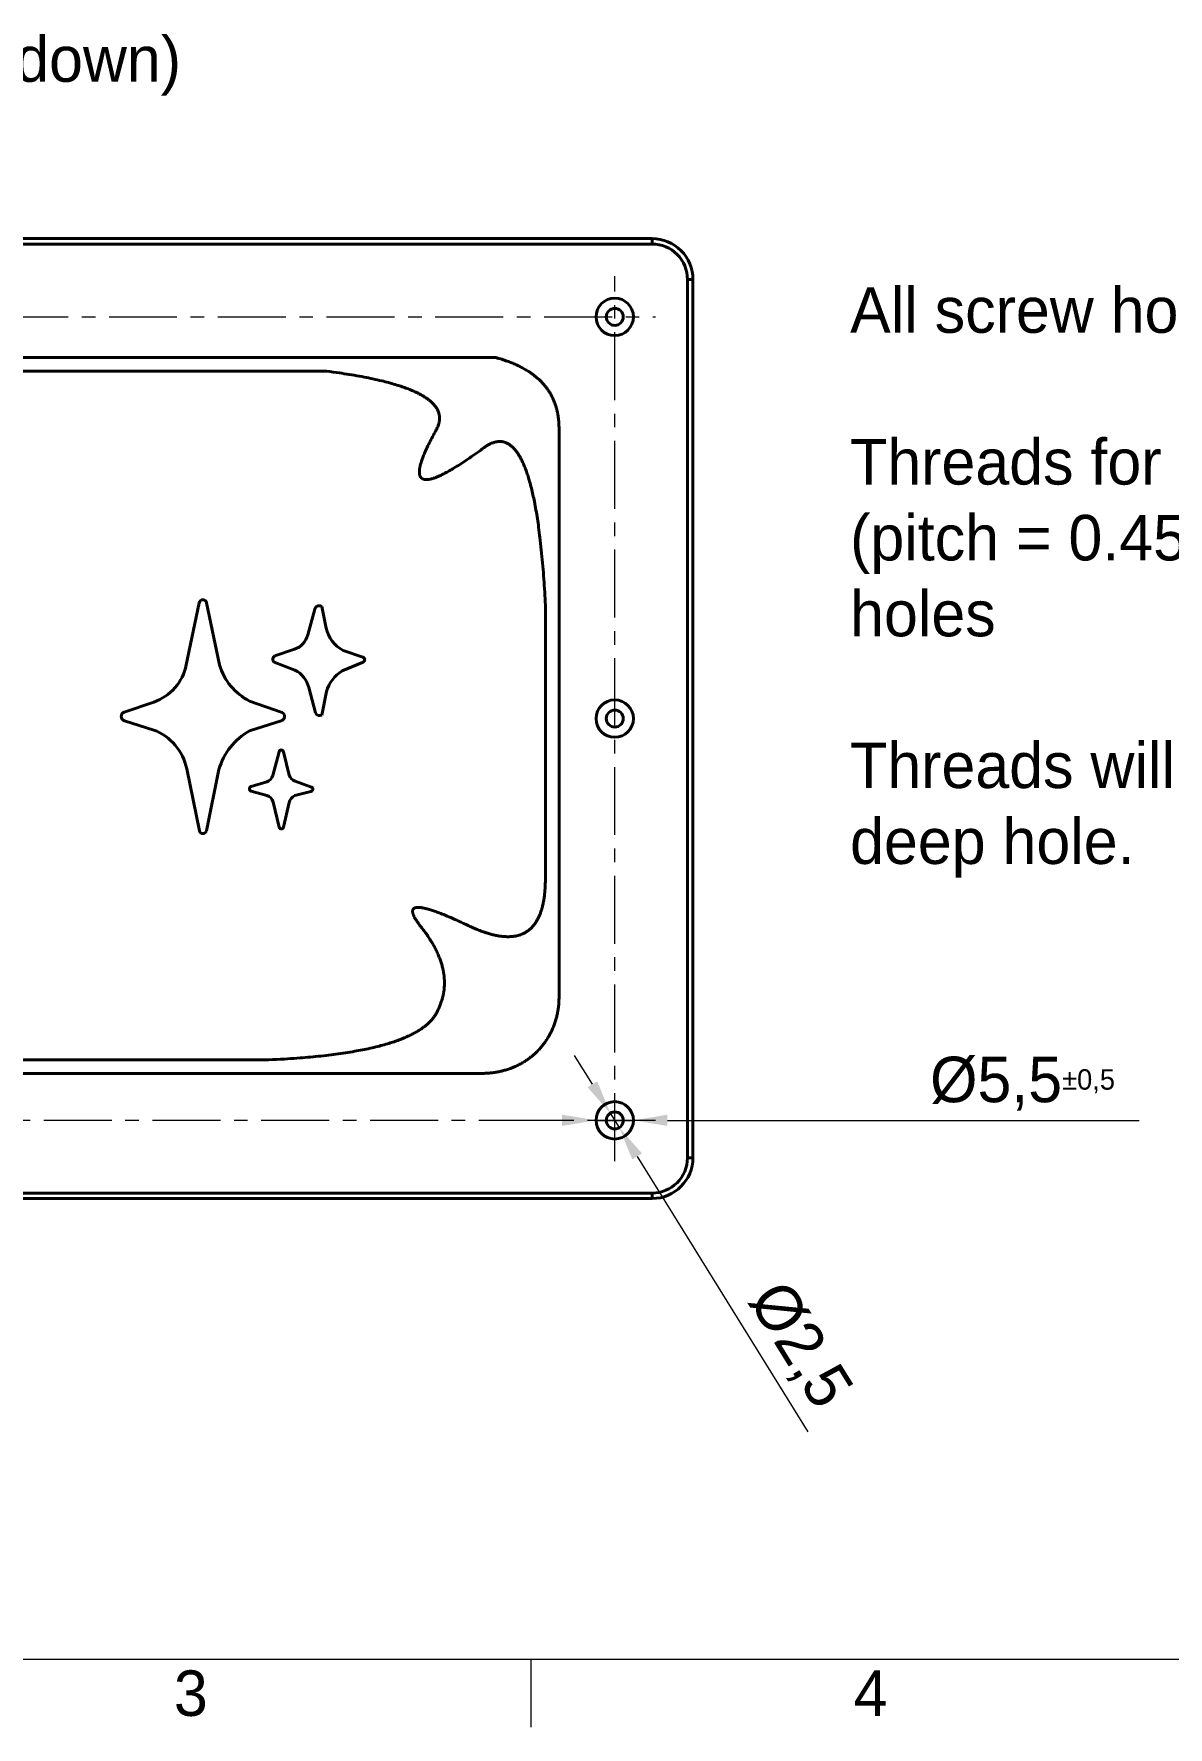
# Model space of a CAD drawing. Header units: millimetres. Extents: x 15 to 415, y 5 to 292.
# Drawn here: x 128.5 to 211.9, y 5 to 129.6 of the extents above; entities that cross this region are included whole.
import ezdxf

# ---------------------------------------------------------------- set-up
doc = ezdxf.new("R2010")
doc.units = ezdxf.units.MM
doc.linetypes.add('CenterLine', pattern=[8, 5, -1, 1, -1])
for name, color, linetype in [('Annotations', 7, 'Continuous'), ('Border', 7, 'Continuous'), ('Geometries', 7, 'Continuous')]:
    doc.layers.add(name, color=color, linetype=linetype)
doc.styles.add('Shapr0', font='txt', dxfattribs={"height": 3.3495})
doc.styles.add('Shapr1', font='txt', dxfattribs={"height": 3.3495})
doc.dimstyles.new('ISO-25', dxfattribs={"dimtxt": 2.5, "dimasz": 2.5, "dimexe": 1.25, "dimexo": 0.625, "dimtad": 1, "dimtxsty": 'Standard', "dimcen": 2.5, "dimadec": 0, "dimazin": 0, "dimtfac": 1, "dimtmove": 0, "dimatfit": 3, "dimfxl": 1, "dimarcsym": 0})

# ---------------------------------------------------------------- blocks, each defined once
blk = doc.blocks.new('*D2')
at = {"layer": 'Annotations', "color": 0, "linetype": 'Continuous', "lineweight": 15}
for p, q in [((167.3, 49.65), (164.8, 49.65)), ((169.8, 49.65), (172.55, 49.65)), ((175.05, 49.65), (209.74, 49.65))]:
    blk.add_line(p, q, dxfattribs=at)
at = {"layer": 'Annotations', "color": 0}
for points in [[(167.3, 49.24), (167.3, 50.07), (169.8, 49.65)], [(175.05, 50.07), (175.05, 49.24), (172.55, 49.65)]]:
    blk.add_solid(points, dxfattribs=at)
at = {"layer": 'Defpoints', "color": 0}
for p in [(169.8, 49.65), (172.55, 49.65)]:
    blk.add_point(p, dxfattribs=at)
at = {"layer": 'Annotations', "color": 0, "lineweight": 15, "insert": (201.17, 52.35), "char_height": 3.3495, "attachment_point": 5, "style": 'Shapr1'}
blk.add_mtext('\\A1;%%c5,5{\\H1.500000;%%p0,5}', dxfattribs=at)
blk = doc.blocks.new('*D3')
at = {"layer": 'Annotations', "color": 0, "linetype": 'Continuous', "lineweight": 15}
for p, q in [((169.53, 52.31), (168.22, 54.43)), ((170.85, 50.18), (171.51, 49.12)), ((172.83, 47), (185.39, 26.74))]:
    blk.add_line(p, q, dxfattribs=at)
at = {"layer": 'Annotations', "color": 0}
for points in [[(169.18, 52.09), (169.89, 52.53), (170.85, 50.18)], [(173.18, 47.22), (172.47, 46.78), (171.51, 49.12)]]:
    blk.add_solid(points, dxfattribs=at)
at = {"layer": 'Defpoints', "color": 0}
for p in [(170.85, 50.18), (171.51, 49.12)]:
    blk.add_point(p, dxfattribs=at)
at = {"layer": 'Annotations', "color": 0, "lineweight": 15, "insert": (184.66, 33.02), "char_height": 3.349, "attachment_point": 5, "rotation": 301.7946, "style": 'Shapr1'}
blk.add_mtext('\\A1;%%c2,5', dxfattribs=at)

msp = doc.modelspace()

# ---------------------------------------------------------------- linework, layer by layer
at = {"layer": 'Annotations', "linetype": 'CenterLine', "lineweight": 15}
for p, q in [((171.1792, 46.6521), (171.1792, 111.7796)), ((29.9817, 108.7796), (174.1792, 108.7796)), ((174.1792, 49.6521), (29.9817, 49.6521))]:
    msp.add_line(p, q, dxfattribs=at)
at = {"layer": 'Border', "linetype": 'Continuous', "lineweight": 15}
for p, q in [((20, 10), (410, 10)), ((165, 10), (165, 5))]:
    msp.add_line(p, q, dxfattribs=at)
at = {"layer": 'Geometries', "linetype": 'Continuous', "lineweight": 40}
for p, q in [((30.2311, 114.5376), (173.9286, 114.5377)), ((173.9286, 114.1377), (30.2311, 114.1376)), ((173.9286, 114.5377), (173.9286, 114.1377)), ((176.5286, 46.9012), (176.5286, 111.5377)), ((176.9286, 111.5377), (176.5286, 111.5377)), ((176.9286, 111.5377), (176.9286, 46.9012)), ((43.8335, 105.7789), (162.4538, 105.7789)), ((60.4683, 104.7789), (150.0047, 104.7789)), ((167.0785, 100.5739), (167.0785, 58.6782)), ((139.6621, 83.1719), (140.6196, 87.7354)), ((141.1601, 87.7433), (142.1022, 83.1643)), ((148.5954, 85.3781), (149.1179, 87.2795)), ((149.628, 87.4737), (149.962, 85.8823)), ((166.0785, 87.5636), (166.0785, 67.4924)), ((146.184, 83.8292), (147.6176, 84.3152)), ((152.659, 83.7381), (151.2134, 84.2301)), ((147.6601, 82.7847), (146.1174, 83.3738)), ((152.6652, 83.3797), (151.1344, 82.7238)), ((149.1604, 79.6322), (148.6743, 81.503)), ((149.6282, 79.4743), (149.9866, 81.1993)), ((135.0941, 79.6953), (137.2715, 80.4366)), ((146.7197, 79.6666), (144.3105, 80.5003)), ((137.2715, 78.375), (135.1175, 79.0623)), ((146.7197, 79.0875), (144.3181, 78.3074)), ((146.0231, 75.0277), (146.4865, 76.7806)), ((146.8108, 76.7806), (147.2354, 75.0508)), ((140.6258, 70.9662), (139.6992, 75.5218)), ((141.1432, 70.9662), (142.0698, 75.4757)), ((145.583, 73.5682), (144.4325, 73.8849)), ((144.4401, 74.2091), (145.583, 74.5722)), ((148.8183, 73.8615), (147.6524, 73.5528)), ((147.6679, 74.6028), (148.8108, 74.1937)), ((146.4865, 71.2285), (146.0464, 73.0587)), ((147.2278, 73.0353), (146.8186, 71.2285)), ((145.7228, 54.106), (54.8514, 54.106)), ((161.3342, 53.106), (42.6027, 53.106)), ((176.5286, 46.9012), (176.9286, 46.9012)), ((30.2311, 44.3011), (173.9286, 44.3012)), ((173.9286, 43.9012), (30.2311, 43.9011)), ((173.9286, 44.3012), (173.9286, 43.9012))]:
    msp.add_line(p, q, dxfattribs=at)
at = {"layer": 'Geometries', "linetype": 'Continuous', "lineweight": 40, "flags": 128}
for points in [[(166.0785, 87.5636), (166.0662, 87.8029), (166.0532, 88.0422), (166.0398, 88.2815), (166.0257, 88.5207), (166.011, 88.7599), (165.9957, 88.9991), (165.9797, 89.2382), (165.9631, 89.4773), (165.9457, 89.7163), (165.9276, 89.9553), (165.9088, 90.1942), (165.8892, 90.4331), (165.8688, 90.6719), (165.8475, 90.9107), (165.8254, 91.1493), (165.8024, 91.3879), (165.7784, 91.6264), (165.7534, 91.8647), (165.7274, 92.103), (165.7003, 92.3411), (165.6778, 92.5316), (165.6546, 92.722), (165.6306, 92.9123), (165.6057, 93.1024), (165.58, 93.2925), (165.558, 93.4507), (165.5352, 93.6089), (165.5119, 93.767), (165.4878, 93.9249), (165.463, 94.0828), (165.4375, 94.2405), (165.4112, 94.3981), (165.3841, 94.5555), (165.3562, 94.7131), (165.3273, 94.8705), (165.2976, 95.0277), (165.2668, 95.1847), (165.2418, 95.3089), (165.2161, 95.4329), (165.1897, 95.5569), (165.1626, 95.6806), (165.1347, 95.8042), (165.1061, 95.9276), (165.0767, 96.0509), (165.0464, 96.1739), (165.0152, 96.297), (164.983, 96.4199), (164.9498, 96.5425), (164.9156, 96.6648), (164.8893, 96.7565), (164.8622, 96.848), (164.8345, 96.9393), (164.8062, 97.0304), (164.777, 97.1213), (164.7472, 97.2119), (164.7165, 97.3022), (164.6851, 97.3923), (164.6527, 97.4821), (164.6195, 97.5715), (164.5853, 97.6606), (164.5501, 97.7493), (164.5208, 97.8209), (164.4908, 97.8922), (164.46, 97.9631), (164.4285, 98.0337), (164.3961, 98.104), (164.3684, 98.1622), (164.3402, 98.2201), (164.3112, 98.2778), (164.2816, 98.335), (164.2513, 98.392), (164.2203, 98.4485), (164.1884, 98.5046), (164.1558, 98.5602), (164.1291, 98.6043), (164.1019, 98.6482), (164.074, 98.6916), (164.0456, 98.7347), (164.0166, 98.7773), (163.9859, 98.8209), (163.9546, 98.864), (163.9225, 98.9065), (163.8896, 98.9485), (163.856, 98.9898), (163.8268, 99.0245), (163.7969, 99.0586), (163.7664, 99.0921), (163.7353, 99.1251), (163.7036, 99.1575), (163.6711, 99.1892), (163.638, 99.2202), (163.6042, 99.2504), (163.5758, 99.2746), (163.547, 99.2983), (163.5177, 99.3213), (163.4878, 99.3438), (163.4575, 99.3655), (163.4271, 99.3863), (163.3962, 99.4063), (163.3647, 99.4257), (163.3329, 99.4442), (163.3005, 99.4618), (163.2677, 99.4787), (163.2344, 99.4946), (163.2007, 99.5096), (163.1722, 99.5214), (163.1434, 99.5325), (163.1144, 99.5429), (163.0851, 99.5526), (163.0556, 99.5615), (163.02, 99.5713), (162.9841, 99.5799), (162.948, 99.5874), (162.9116, 99.5938), (162.8751, 99.5991), (162.8385, 99.6033), (162.8017, 99.6064), (162.7648, 99.6083), (162.7335, 99.6091), (162.7021, 99.6091), (162.6708, 99.6083), (162.6394, 99.6068), (162.6082, 99.6045), (162.5798, 99.6018), (162.5515, 99.5985), (162.5233, 99.5946), (162.4951, 99.5901), (162.4669, 99.5851), (162.4389, 99.5795), (162.4055, 99.5721), (162.3722, 99.564), (162.3391, 99.5551), (162.3063, 99.5456), (162.2736, 99.5354), (162.2309, 99.521), (162.1886, 99.5056), (162.1467, 99.4892), (162.1052, 99.4718), (162.0652, 99.4541), (162.0256, 99.4355), (161.9864, 99.4162), (161.9475, 99.3962), (161.909, 99.3754), (161.8709, 99.354), (161.8331, 99.332), (161.7956, 99.3094), (161.7578, 99.2857), (161.7203, 99.2615), (161.6832, 99.2368), (161.6464, 99.2115), (161.6108, 99.1863), (161.5754, 99.1607), (161.5401, 99.1348), (161.4342, 99.0575), (161.3282, 98.9804), (161.2219, 98.9036), (161.0799, 98.8018), (160.9374, 98.7005), (160.7945, 98.5998), (160.6416, 98.4932), (160.4881, 98.3875), (160.334, 98.2826), (160.2252, 98.2094), (160.1161, 98.1367), (160.0067, 98.0646), (159.8968, 97.993), (159.7866, 97.9221), (159.676, 97.8518), (159.5649, 97.7822), (159.4533, 97.7134), (159.3637, 97.6589), (159.2737, 97.605), (159.1834, 97.5516), (159.0926, 97.499), (159.0015, 97.447), (158.9247, 97.404), (158.8475, 97.3615), (158.7701, 97.3196), (158.6922, 97.2785), (158.614, 97.238), (158.5354, 97.1983), (158.4766, 97.1693), (158.4175, 97.1408), (158.3582, 97.1129), (158.2986, 97.0856), (158.2388, 97.0588), (158.1786, 97.0328), (158.1181, 97.0075), (158.0572, 96.9831), (158.0083, 96.9641), (157.9591, 96.9458), (157.9097, 96.9282), (157.86, 96.9113), (157.8101, 96.8952), (157.767, 96.8821), (157.7237, 96.8697), (157.6802, 96.8581), (157.6363, 96.8473), (157.5922, 96.8374), (157.5479, 96.8286), (157.5172, 96.8232), (157.4863, 96.8184), (157.4554, 96.8142), (157.4243, 96.8108), (157.3929, 96.8081), (157.3614, 96.8062), (157.3299, 96.8053), (157.2984, 96.8054), (157.2738, 96.8063), (157.2493, 96.8079), (157.2248, 96.8103), (157.2005, 96.8135), (157.1758, 96.8178), (157.1513, 96.823), (157.135, 96.8271), (157.1189, 96.8318), (157.1029, 96.8369), (157.0871, 96.8427), (157.0714, 96.849), (157.0561, 96.8558), (157.041, 96.8633), (157.0258, 96.8716), (157.0111, 96.8805), (156.9967, 96.8901), (156.9827, 96.9002), (156.9696, 96.9108), (156.9569, 96.9219), (156.9448, 96.9336), (156.9332, 96.9458), (156.9218, 96.959), (156.911, 96.9726), (156.9008, 96.9868), (156.8912, 97.0013), (156.8809, 97.0186), (156.8713, 97.0364), (156.8625, 97.0548), (156.8545, 97.0735), (156.8471, 97.093), (156.8404, 97.1127), (156.8345, 97.1327), (156.8292, 97.1528), (156.8241, 97.1754), (156.8197, 97.198), (156.8161, 97.2208), (156.8131, 97.2439), (156.8107, 97.2671), (156.8089, 97.2903), (156.8074, 97.3187), (156.8067, 97.3472), (156.8066, 97.3757), (156.8072, 97.4041), (156.8084, 97.4326), (156.8108, 97.4687), (156.8139, 97.5049), (156.8178, 97.5409), (156.8225, 97.577), (156.8277, 97.613), (156.8336, 97.6489), (156.8413, 97.6917), (156.8498, 97.7344), (156.8589, 97.7769), (156.8686, 97.8193), (156.8789, 97.8616), (156.8925, 97.9142), (156.9069, 97.9666), (156.922, 98.0189), (156.9377, 98.0709), (156.9552, 98.1266), (156.9733, 98.1821), (156.9921, 98.2373), (157.0113, 98.2924), (157.038, 98.3662), (157.0656, 98.4398), (157.0939, 98.513), (157.123, 98.586), (157.1527, 98.6587), (157.1907, 98.7491), (157.2295, 98.8393), (157.2692, 98.929), (157.3096, 99.0185), (157.3506, 99.1076), (157.3923, 99.1964), (157.4346, 99.2849), (157.4775, 99.3732), (157.5363, 99.4922), (157.596, 99.6109), (157.6565, 99.7291), (157.7169, 99.8451), (157.7779, 99.9608), (157.8396, 100.0762), (157.9018, 100.1913), (157.9647, 100.306), (158.028, 100.4205), (158.0477, 100.4563), (158.0668, 100.4924), (158.0854, 100.5288), (158.1034, 100.5654), (158.1208, 100.6026), (158.1376, 100.64), (158.1536, 100.6778), (158.169, 100.7158), (158.1825, 100.7512), (158.1953, 100.7868), (158.2075, 100.8226), (158.2189, 100.8587), (158.2296, 100.8951), (158.2396, 100.9316), (158.2487, 100.9684), (158.257, 101.0053), (158.2645, 101.0425), (158.2711, 101.0798), (158.2768, 101.1172), (158.2815, 101.1548), (158.2849, 101.1874), (158.2875, 101.22), (158.2893, 101.2527), (158.2905, 101.2855), (158.2908, 101.3182), (158.2903, 101.356), (158.2887, 101.3938), (158.286, 101.4316), (158.2823, 101.4692), (158.2776, 101.5068), (158.2717, 101.5442), (158.2649, 101.5814), (158.2569, 101.6184), (158.2475, 101.657), (158.2369, 101.6954), (158.2251, 101.7335), (158.2123, 101.7712), (158.1992, 101.8067), (158.1851, 101.8418), (158.1701, 101.8766), (158.1542, 101.9109), (158.1375, 101.9448), (158.12, 101.9783), (158.1016, 102.0114), (158.0825, 102.044), (158.0619, 102.0775), (158.0405, 102.1105), (158.0183, 102.143), (157.9955, 102.175), (157.9723, 102.2061), (157.9486, 102.2368), (157.9242, 102.2669), (157.8993, 102.2967), (157.8738, 102.3259), (157.8413, 102.3618), (157.808, 102.3971), (157.7741, 102.4316), (157.7395, 102.4655), (157.7042, 102.4988), (157.6684, 102.5314), (157.6321, 102.5634), (157.5952, 102.5948), (157.5552, 102.6277), (157.5147, 102.66), (157.4737, 102.6917), (157.4322, 102.7227), (157.3805, 102.7603), (157.3281, 102.7969), (157.2752, 102.8327), (157.2217, 102.8677), (157.1678, 102.902), (157.1134, 102.9355), (157.0585, 102.9683), (157.0033, 103.0004), (156.9477, 103.0318), (156.8917, 103.0627), (156.8354, 103.0928), (156.7788, 103.1225), (156.7203, 103.1523), (156.6614, 103.1816), (156.6023, 103.2103), (156.5429, 103.2385), (156.4682, 103.2731), (156.3931, 103.3069), (156.3177, 103.3399), (156.2419, 103.3722), (156.1659, 103.4038), (156.0896, 103.4347), (155.9978, 103.471), (155.9056, 103.5063), (155.813, 103.5409), (155.7202, 103.5746), (155.6271, 103.6075), (155.5338, 103.6398), (155.4402, 103.6713), (155.3464, 103.7021), (155.2523, 103.7322), (155.1581, 103.7617), (155.0374, 103.7986), (154.9165, 103.8344), (154.7953, 103.8694), (154.6738, 103.9035), (154.5468, 103.9382), (154.4196, 103.972), (154.2921, 104.005), (154.1645, 104.0372), (154.0366, 104.0687), (153.8766, 104.107), (153.7163, 104.1441), (153.5557, 104.1803), (153.395, 104.2154), (153.2335, 104.2497), (153.0718, 104.2831), (152.9099, 104.3156), (152.7479, 104.3473), (152.5661, 104.3818), (152.3841, 104.4154), (152.202, 104.448), (152.0197, 104.4797), (151.8372, 104.5106), (151.6547, 104.5407), (151.472, 104.5699), (151.2891, 104.5984), (151.1062, 104.6262), (150.9231, 104.6532), (150.6937, 104.6862), (150.4642, 104.7181), (150.2345, 104.749), (150.0047, 104.7789)], [(167.0785, 100.5739), (167.078, 100.6573), (167.0764, 100.7406), (167.0737, 100.824), (167.07, 100.9072), (167.0661, 100.9738), (167.0616, 101.0404), (167.0563, 101.1069), (167.0502, 101.1733), (167.0434, 101.2396), (167.0357, 101.3067), (167.0272, 101.3737), (167.0178, 101.4405), (167.0077, 101.5073), (166.9967, 101.5739), (166.985, 101.6393), (166.9725, 101.7046), (166.9591, 101.7697), (166.9449, 101.8347), (166.9298, 101.8995), (166.9139, 101.9641), (166.8971, 102.0284), (166.8794, 102.0925), (166.8608, 102.1563), (166.8413, 102.2199), (166.8209, 102.2833), (166.7996, 102.3463), (166.7774, 102.409), (166.7543, 102.4713), (166.7302, 102.5332), (166.7053, 102.595), (166.6794, 102.6563), (166.6526, 102.7173), (166.6228, 102.7821), (166.592, 102.8465), (166.5602, 102.9104), (166.5272, 102.9738), (166.4932, 103.0368), (166.4582, 103.0992), (166.4259, 103.1546), (166.3928, 103.2096), (166.3589, 103.2642), (166.3241, 103.3183), (166.2885, 103.3719), (166.2521, 103.4249), (166.2151, 103.4773), (166.1773, 103.5292), (166.1387, 103.5806), (166.0993, 103.6314), (166.0592, 103.6817), (166.0184, 103.7314), (165.977, 103.7805), (165.9349, 103.8289), (165.8921, 103.8768), (165.8486, 103.9242), (165.8045, 103.9709), (165.7597, 104.0171), (165.7108, 104.0661), (165.6613, 104.1143), (165.6111, 104.1619), (165.5602, 104.2088), (165.5086, 104.2551), (165.4564, 104.3006), (165.4078, 104.3419), (165.3587, 104.3826), (165.3091, 104.4227), (165.259, 104.4623), (165.2083, 104.5013), (165.1573, 104.5398), (165.1057, 104.5776), (165.0538, 104.6149), (165.0016, 104.6516), (164.949, 104.6876), (164.896, 104.7231), (164.8426, 104.7581), (164.7707, 104.8039), (164.6983, 104.8487), (164.6253, 104.8926), (164.5518, 104.9354), (164.4778, 104.9774), (164.4033, 105.0184), (164.3282, 105.0585), (164.2526, 105.0978), (164.1766, 105.1361), (164.0947, 105.1763), (164.0123, 105.2155), (163.9295, 105.2537), (163.8462, 105.291), (163.7624, 105.3274), (163.6783, 105.3629), (163.5987, 105.3956), (163.5188, 105.4275), (163.4385, 105.4586), (163.358, 105.489), (163.2772, 105.5187), (163.1759, 105.5547), (163.0742, 105.5897), (162.9721, 105.6236), (162.8697, 105.6565), (162.7662, 105.6886), (162.6623, 105.7197), (162.5582, 105.7498), (162.4538, 105.7789)], [(166.0785, 67.4924), (166.0781, 67.3924), (166.077, 67.2924), (166.0751, 67.1923), (166.0723, 67.0924), (166.0687, 66.9924), (166.0642, 66.8923), (166.0588, 66.7922), (166.0525, 66.6922), (166.0451, 66.5923), (166.0367, 66.4924), (166.0289, 66.4094), (166.0203, 66.3264), (166.0109, 66.2436), (166.0007, 66.1608), (165.9896, 66.0782), (165.9777, 65.9957), (165.9648, 65.9133), (165.951, 65.8311), (165.9361, 65.7491), (165.9202, 65.6672), (165.9032, 65.5855), (165.8851, 65.504), (165.8708, 65.4431), (165.8558, 65.3824), (165.8401, 65.3219), (165.8237, 65.2616), (165.8066, 65.2013), (165.7886, 65.1413), (165.7699, 65.0814), (165.7504, 65.0219), (165.7287, 64.9589), (165.7061, 64.8963), (165.6824, 64.834), (165.6578, 64.7721), (165.6372, 64.7227), (165.6159, 64.6735), (165.5939, 64.6247), (165.5711, 64.5763), (165.5476, 64.5282), (165.5251, 64.4839), (165.502, 64.44), (165.4782, 64.3964), (165.4536, 64.3532), (165.4284, 64.3105), (165.4024, 64.2681), (165.3757, 64.2263), (165.3483, 64.1849), (165.3201, 64.144), (165.2912, 64.1036), (165.2615, 64.0638), (165.231, 64.0246), (165.1981, 63.9841), (165.1644, 63.9443), (165.1299, 63.9052), (165.0945, 63.8669), (165.06, 63.8312), (165.0247, 63.7962), (164.9886, 63.7621), (164.9518, 63.7287), (164.9142, 63.6962), (164.8759, 63.6646), (164.8368, 63.6338), (164.7971, 63.604), (164.7566, 63.5751), (164.7155, 63.5472), (164.6738, 63.5202), (164.6314, 63.4943), (164.594, 63.4725), (164.5561, 63.4515), (164.5178, 63.4312), (164.4791, 63.4117), (164.4401, 63.3931), (164.404, 63.3766), (164.3676, 63.3609), (164.3309, 63.3458), (164.2939, 63.3313), (164.2565, 63.3174), (164.219, 63.3043), (164.1738, 63.2894), (164.1282, 63.2754), (164.0824, 63.2623), (164.0363, 63.2501), (163.99, 63.2388), (163.9414, 63.228), (163.8927, 63.2181), (163.8438, 63.2092), (163.7947, 63.2012), (163.7455, 63.194), (163.6983, 63.188), (163.6511, 63.1827), (163.6038, 63.1783), (163.5563, 63.1745), (163.5087, 63.1715), (163.4611, 63.1692), (163.4041, 63.1674), (163.347, 63.1665), (163.2899, 63.1666), (163.2328, 63.1676), (163.1758, 63.1695), (163.1188, 63.1722), (163.0618, 63.1757), (163.0049, 63.1801), (162.9481, 63.1852), (162.8913, 63.1911), (162.8307, 63.1982), (162.7701, 63.2061), (162.7096, 63.2148), (162.6493, 63.2243), (162.589, 63.2344), (162.5132, 63.2483), (162.4376, 63.2632), (162.3622, 63.2791), (162.2869, 63.296), (162.2118, 63.3139), (162.137, 63.3327), (162.0624, 63.3523), (161.9881, 63.3728), (161.914, 63.3941), (161.8401, 63.4162), (161.7665, 63.439), (161.693, 63.4625), (161.6053, 63.4916), (161.5178, 63.5217), (161.4306, 63.5526), (161.3438, 63.5845), (161.2573, 63.6172), (161.1674, 63.6521), (161.0778, 63.6879), (160.9885, 63.7245), (160.8995, 63.7619), (160.8109, 63.7999), (160.7168, 63.8413), (160.6231, 63.8834), (160.5298, 63.9262), (160.4367, 63.9699), (160.3439, 64.0139), (160.251, 64.058), (160.0651, 64.1455), (159.8788, 64.232), (159.692, 64.3176), (159.5516, 64.3812), (159.4109, 64.4441), (159.2699, 64.5063), (159.1285, 64.5678), (158.9869, 64.6285), (158.8449, 64.6883), (158.7025, 64.7472), (158.5954, 64.7907), (158.488, 64.8335), (158.3804, 64.8756), (158.2725, 64.917), (158.1859, 64.9495), (158.0991, 64.9814), (158.0121, 65.0127), (157.9249, 65.0433), (157.8374, 65.0732), (157.7636, 65.0977), (157.6896, 65.1216), (157.6155, 65.1447), (157.5411, 65.1671), (157.4664, 65.1887), (157.3915, 65.2093), (157.3352, 65.2241), (157.2787, 65.2382), (157.222, 65.2517), (157.1652, 65.2643), (157.1194, 65.2738), (157.0735, 65.2827), (157.0275, 65.291), (156.9813, 65.2984), (156.9351, 65.305), (156.8986, 65.3095), (156.8621, 65.3134), (156.8255, 65.3166), (156.7889, 65.3189), (156.7519, 65.3204), (156.7149, 65.3208), (156.6901, 65.3204), (156.6654, 65.3194), (156.6407, 65.3178), (156.6194, 65.3159), (156.5982, 65.3134), (156.5771, 65.3102), (156.5559, 65.3063), (156.5348, 65.3016), (156.514, 65.296), (156.4986, 65.2913), (156.4835, 65.286), (156.4685, 65.28), (156.4539, 65.2734), (156.4391, 65.2659), (156.4248, 65.2576), (156.4108, 65.2484), (156.3974, 65.2383), (156.3878, 65.2301), (156.3786, 65.2214), (156.3699, 65.2122), (156.3615, 65.2022), (156.3537, 65.1918), (156.3465, 65.181), (156.3402, 65.17), (156.3345, 65.1587), (156.3294, 65.1471), (156.3248, 65.135), (156.3208, 65.1226), (156.3175, 65.11), (156.3146, 65.0966), (156.3124, 65.083), (156.3108, 65.0694), (156.3097, 65.0557), (156.3091, 65.0369), (156.3094, 65.0181), (156.3105, 64.9993), (156.3122, 64.982), (156.3145, 64.9646), (156.3173, 64.9474), (156.3224, 64.9215), (156.3285, 64.8959), (156.3355, 64.87), (156.3434, 64.8443), (156.3519, 64.8188), (156.3611, 64.7936), (156.3726, 64.7641), (156.3848, 64.7348), (156.3976, 64.7058), (156.411, 64.677), (156.4249, 64.6484), (156.4393, 64.6201), (156.4615, 64.5781), (156.4845, 64.5365), (156.5082, 64.4953), (156.5326, 64.4546), (156.566, 64.4007), (156.6003, 64.3475), (156.6353, 64.2947), (156.6735, 64.239), (156.7124, 64.1837), (156.7519, 64.1289), (156.7895, 64.078), (156.8275, 64.0273), (156.8659, 63.977), (156.9048, 63.927), (156.9439, 63.8772), (156.983, 63.8274), (157.0412, 63.7524), (157.0988, 63.6769), (157.1558, 63.6009), (157.2122, 63.5245), (157.2679, 63.4475), (157.3229, 63.3702), (157.3773, 63.2923), (157.4309, 63.2139), (157.4839, 63.135), (157.5362, 63.0555), (157.5876, 62.9755), (157.6383, 62.8951), (157.6819, 62.8243), (157.7248, 62.7531), (157.7671, 62.6816), (157.8087, 62.6096), (157.8496, 62.5372), (157.8898, 62.4644), (157.9292, 62.3912), (157.9678, 62.3176), (158.0057, 62.2436), (158.0428, 62.1692), (158.0793, 62.0936), (158.1151, 62.0176), (158.1499, 61.9411), (158.1838, 61.8642), (158.2167, 61.787), (158.2467, 61.7141), (158.2758, 61.641), (158.3041, 61.5674), (158.3314, 61.4934), (158.3578, 61.4191), (158.3832, 61.3444), (158.4075, 61.2695), (158.4309, 61.1943), (158.4532, 61.1187), (158.4745, 61.0428), (158.4947, 60.9665), (158.5138, 60.8899), (158.5273, 60.8324), (158.5402, 60.7747), (158.5525, 60.7169), (158.564, 60.659), (158.5749, 60.6008), (158.5852, 60.5425), (158.5947, 60.4841), (158.6035, 60.4255), (158.6122, 60.3626), (158.62, 60.2996), (158.627, 60.2364), (158.6331, 60.1732), (158.6384, 60.1097), (158.6428, 60.0462), (158.6464, 59.9826), (158.649, 59.919), (158.6507, 59.8575), (158.6516, 59.796), (158.6516, 59.7345), (158.6507, 59.6729), (158.649, 59.6113), (158.6465, 59.5497), (158.6431, 59.4883), (158.6388, 59.427), (158.6336, 59.3657), (158.6276, 59.3044), (158.6207, 59.2431), (158.613, 59.182), (158.6044, 59.1211), (158.5949, 59.0604), (158.5846, 58.9997), (158.5734, 58.9391), (158.5614, 58.8787), (158.5485, 58.8185), (158.5338, 58.7541), (158.5181, 58.6899), (158.5014, 58.626), (158.4838, 58.5622), (158.4652, 58.4987), (158.4458, 58.4354), (158.4229, 58.3652), (158.399, 58.2953), (158.374, 58.2258), (158.3478, 58.1568), (158.3206, 58.0881), (158.2924, 58.0199), (158.2631, 57.9521), (158.2329, 57.8847), (158.2016, 57.8178), (158.1694, 57.7514), (158.1418, 57.6964), (158.1136, 57.6417), (158.0848, 57.5874), (158.0627, 57.5468), (158.0403, 57.5064), (158.0173, 57.4663), (157.9937, 57.4267), (157.9675, 57.3846), (157.9405, 57.3431), (157.9128, 57.302), (157.8843, 57.2615), (157.8549, 57.2213), (157.8248, 57.1816), (157.794, 57.1424), (157.7625, 57.1038), (157.7276, 57.0625), (157.692, 57.0217), (157.6557, 56.9816), (157.6186, 56.942), (157.5809, 56.903), (157.5426, 56.8646), (157.5037, 56.8269), (157.4643, 56.7898), (157.4243, 56.7533), (157.3838, 56.7173), (157.3429, 56.6819), (157.3014, 56.647), (157.2511, 56.606), (157.2002, 56.5657), (157.1486, 56.5261), (157.0966, 56.4873), (157.0439, 56.4492), (156.9866, 56.4089), (156.9287, 56.3694), (156.8703, 56.3306), (156.8114, 56.2927), (156.752, 56.2554), (156.6844, 56.2142), (156.6161, 56.1739), (156.5474, 56.1344), (156.4782, 56.0958), (156.4086, 56.058), (156.3383, 56.0208), (156.2676, 55.9845), (156.1965, 55.9489), (156.125, 55.914), (156.0532, 55.8798), (155.9634, 55.8382), (155.873, 55.7976), (155.7823, 55.758), (155.6911, 55.7194), (155.5994, 55.6817), (155.5073, 55.6448), (155.4149, 55.6088), (155.3221, 55.5736), (155.2292, 55.5394), (155.1361, 55.5058), (155.0426, 55.4731), (154.949, 55.4411), (154.8549, 55.4097), (154.7607, 55.3791), (154.6662, 55.3491), (154.5716, 55.3197), (154.4547, 55.2844), (154.3374, 55.2501), (154.22, 55.2166), (154.1022, 55.1839), (153.9843, 55.1521), (153.8661, 55.1211), (153.7478, 55.0909), (153.6075, 55.0561), (153.4669, 55.0223), (153.3261, 54.9895), (153.1851, 54.9576), (153.0439, 54.9266), (152.9025, 54.8965), (152.7609, 54.8673), (152.6192, 54.8389), (152.4773, 54.8112), (152.3353, 54.7844), (152.1931, 54.7583), (152.0508, 54.7329), (151.8799, 54.7033), (151.7088, 54.6747), (151.5376, 54.647), (151.3662, 54.6203), (151.1947, 54.5944), (151.0211, 54.5691), (150.8474, 54.5446), (150.6736, 54.5209), (150.4997, 54.498), (150.3257, 54.4759), (150.1349, 54.4525), (149.944, 54.4299), (149.753, 54.4082), (149.5619, 54.3873), (149.3707, 54.3672), (149.1795, 54.3478), (148.9882, 54.3291), (148.7968, 54.3111), (148.6052, 54.2939), (148.4134, 54.2773), (148.2217, 54.2613), (148.0299, 54.246), (147.7994, 54.2284), (147.5689, 54.2117), (147.3384, 54.1958), (147.1078, 54.1807), (146.8771, 54.1664), (146.5886, 54.1496), (146.3001, 54.134), (146.0115, 54.1195), (145.7228, 54.106)], [(167.0785, 58.6782), (167.0781, 58.6115), (167.0769, 58.5448), (167.075, 58.4782), (167.0723, 58.4115), (167.0688, 58.3449), (167.0645, 58.2783), (167.0595, 58.2118), (167.0537, 58.1454), (167.0471, 58.079), (167.0398, 58.0127), (167.0316, 57.9456), (167.0225, 57.8786), (167.0127, 57.8117), (167.0021, 57.7449), (166.9908, 57.6782), (166.9765, 57.6007), (166.9612, 57.5234), (166.9448, 57.4463), (166.9274, 57.3693), (166.9089, 57.2925), (166.8893, 57.216), (166.8687, 57.1399), (166.8471, 57.0641), (166.8244, 56.9886), (166.8006, 56.9133), (166.7758, 56.8384), (166.7499, 56.7638), (166.7231, 56.6897), (166.6952, 56.6159), (166.6663, 56.5426), (166.6363, 56.4695), (166.6054, 56.3969), (166.5733, 56.3247), (166.5469, 56.2671), (166.5198, 56.2097), (166.492, 56.1527), (166.4636, 56.096), (166.4345, 56.0395), (166.4048, 55.9833), (166.3744, 55.9275), (166.3434, 55.872), (166.3044, 55.8044), (166.2645, 55.7374), (166.2236, 55.6709), (166.1817, 55.6049), (166.1389, 55.5395), (166.0951, 55.4747), (166.0505, 55.4107), (166.0049, 55.3473), (165.9585, 55.2846), (165.9111, 55.2225), (165.8627, 55.161), (165.8135, 55.1003), (165.7635, 55.0404), (165.7127, 54.9812), (165.6609, 54.9228), (165.6082, 54.865), (165.5547, 54.808), (165.5004, 54.7518), (165.4558, 54.707), (165.4108, 54.6627), (165.3652, 54.619), (165.3191, 54.5758), (165.2724, 54.533), (165.2252, 54.4909), (165.1775, 54.4492), (165.1292, 54.4082), (165.0722, 54.3609), (165.0144, 54.3144), (164.956, 54.2687), (164.8969, 54.2237), (164.8372, 54.1796), (164.7768, 54.1364), (164.7159, 54.094), (164.6545, 54.0525), (164.5925, 54.0119), (164.5298, 53.9721), (164.4665, 53.9331), (164.4028, 53.895), (164.3386, 53.8579), (164.2739, 53.8217), (164.2087, 53.7864), (164.1429, 53.7519), (164.0767, 53.7183), (164.01, 53.6856), (163.9381, 53.6516), (163.8656, 53.6187), (163.7928, 53.5868), (163.7193, 53.5559), (163.6454, 53.5261), (163.571, 53.4973), (163.5014, 53.4714), (163.4315, 53.4465), (163.3612, 53.4224), (163.2905, 53.3993), (163.2196, 53.3771), (163.1483, 53.3557), (163.0769, 53.3354), (163.0052, 53.3159), (162.9333, 53.2973), (162.8611, 53.2796), (162.7887, 53.2628), (162.716, 53.2469), (162.6433, 53.2319), (162.5703, 53.2178), (162.4972, 53.2045), (162.4239, 53.1921), (162.3505, 53.1806), (162.277, 53.1699), (162.1991, 53.1596), (162.121, 53.1501), (162.0429, 53.1417), (161.9646, 53.1341), (161.8863, 53.1275), (161.8079, 53.1217), (161.729, 53.1169), (161.6502, 53.113), (161.5713, 53.1099), (161.4923, 53.1078), (161.4132, 53.1065), (161.3342, 53.106)]]:
    msp.add_lwpolyline(points, dxfattribs=at)
at = {"layer": 'Geometries', "linetype": 'Continuous', "lineweight": 40}
for centre, radius in [((171.1792, 108.7796), 1.375), ((171.1792, 108.7796), 0.625), ((171.1792, 79.2159), 1.375), ((171.1792, 79.2159), 0.625), ((171.1792, 49.6521), 1.375), ((171.1792, 49.6521), 0.625)]:
    msp.add_circle(centre, radius, dxfattribs=at)
for centre, radius, start, end in [((173.9286, 111.5377), 3, 0.000005, 90.000005), ((173.9286, 111.5377), 2.6, 0.000005, 90.000005), ((140.8906, 87.6878), 0.2751, 11.62557, 170.044963), ((149.444, 87.1898), 0.3382, 57.053919, 164.633724), ((147.1343, 85.741), 1.5054, 288.726232, 346.053887), ((152.3365, 86.3807), 2.4262, 191.854087, 242.426346), ((146.2999, 83.5797), 0.2751, 114.913313, 228.455154), ((152.5976, 83.5578), 0.1904, 290.776441, 71.205446), ((136.1025, 83.8705), 3.6275, 288.800497, 348.895902), ((146.422, 84.4981), 4.5211, 197.158266, 242.158266), ((146.7137, 80.9937), 2.0257, 14.562739, 62.14851), ((152.4008, 80.576), 2.4934, 120.523953, 165.523953), ((135.2198, 79.383), 0.3366, 111.920369, 252.304058), ((146.5566, 79.377), 0.3323, 299.394628, 60.605188), ((149.4733, 79.7872), 0.3492, 206.345851, 296.345851), ((135.9007, 74.7493), 3.8762, 11.496818, 69.289396), ((146.6121, 74.1776), 4.7242, 119.051215, 164.051215), ((146.6486, 76.7408), 0.1669, 13.79257, 166.207759), ((145.3955, 75.1937), 0.6492, 286.788714, 345.189815), ((147.9047, 75.2642), 0.7025, 197.685315, 250.30173), ((144.4769, 74.0461), 0.1672, 102.707693, 254.610911), ((145.4121, 72.9473), 0.6441, 9.96281, 74.610911), ((147.9565, 72.8703), 0.7471, 114.012377, 167.240187), ((148.8146, 74.0276), 0.1661, 271.308697, 91.308697), ((146.6526, 71.2685), 0.1708, 193.521253, 346.478747), ((140.8845, 71.0193), 0.2641, 191.611232, 348.388768), ((173.9286, 46.9012), 2.6, 270.000005, 0.000005), ((173.9286, 46.9012), 3, 270.000005, 0.000005)]:
    msp.add_arc(centre, radius, start, end, dxfattribs=at)

# ---------------------------------------------------------------- texts
at = {"layer": 'Annotations', "linetype": 'Continuous', "lineweight": 15, "char_height": 2.512125, "width": 84.66672, "attachment_point": 1}
for s, insert in [('{\\fSF-Mono-Regular-Extended.ttf|b0|i0|c0|p0;\\H1.333333x;Bottom body back (upside down)}', (74.0513, 129.4264)), ('{\\fSF-Mono-Regular-Extended.ttf|b0|i0|c0|p0;\\H1.333333x;All screw holes are equal.\\P\\PThreads for M2.5 * 16 DIN 912 screws (pitch = 0.45) centered on all D=5.5mm holes\\P\\PThreads will be created inside a 4mm deep hole.}', (188.4885, 110.9558))]:
    msp.add_mtext(s, dxfattribs=dict(at, insert=insert))
at = {"layer": 'Border', "linetype": 'Continuous', "lineweight": 15, "char_height": 3.3495, "width": 3.3495, "attachment_point": 2, "style": 'Shapr0'}
for s, insert in [('3', (140, 9.1747)), ('4', (190, 9.1747))]:
    msp.add_mtext(s, dxfattribs=dict(at, insert=insert))

# ---------------------------------------------------------------- dimensions: what is measured, and where the dimension line sits
at = {"layer": 'Annotations', "linetype": 'Continuous', "lineweight": 15}
for p1, p2, override, picture, middle in [((169.8042, 49.6521), (172.5542, 49.6521), {"dimscale": 1, "dimgap": 0.7, "dimdec": 2, "dimlfac": 2, "dimrnd": 0.01, "dimzin": 8, "dimdsep": 44, "dimtxsty": 'Shapr1', "dimcen": 2.5, "dimadec": 2, "dimtol": 1, "dimlim": 0, "dimtp": 0.5, "dimtm": 0.5, "dimtfac": 0.6, "dimtdec": 8, "dimtofl": 1, "dimfrac": 2, "dimtolj": 1, "dimlwd": 15, "dimlwe": 15}, '*D2', (201.1675, 49.6521)), ((170.8499, 50.1833), (171.5084, 49.1209), {"dimscale": 1, "dimgap": 0.7, "dimdec": 2, "dimlfac": 2, "dimrnd": 0.01, "dimzin": 8, "dimdsep": 44, "dimtxsty": 'Shapr1', "dimcen": 2.5, "dimadec": 2, "dimtol": 0, "dimlim": 0, "dimtp": 0, "dimtm": 0, "dimtfac": 0.6, "dimtdec": 8, "dimtofl": 1, "dimfrac": 2, "dimtolj": 1, "dimlwd": 15, "dimlwe": 15}, '*D3', (182.3691, 31.6007))]:
    dim = msp.add_diameter_dim_2p(p1=p1, p2=p2, dimstyle='ISO-25', override=override, dxfattribs=at)
    dim.commit()
    dim.dimension.update_dxf_attribs({"geometry": picture, "text_midpoint": middle, "dimtype": 163})

doc.saveas('drawing.dxf')
